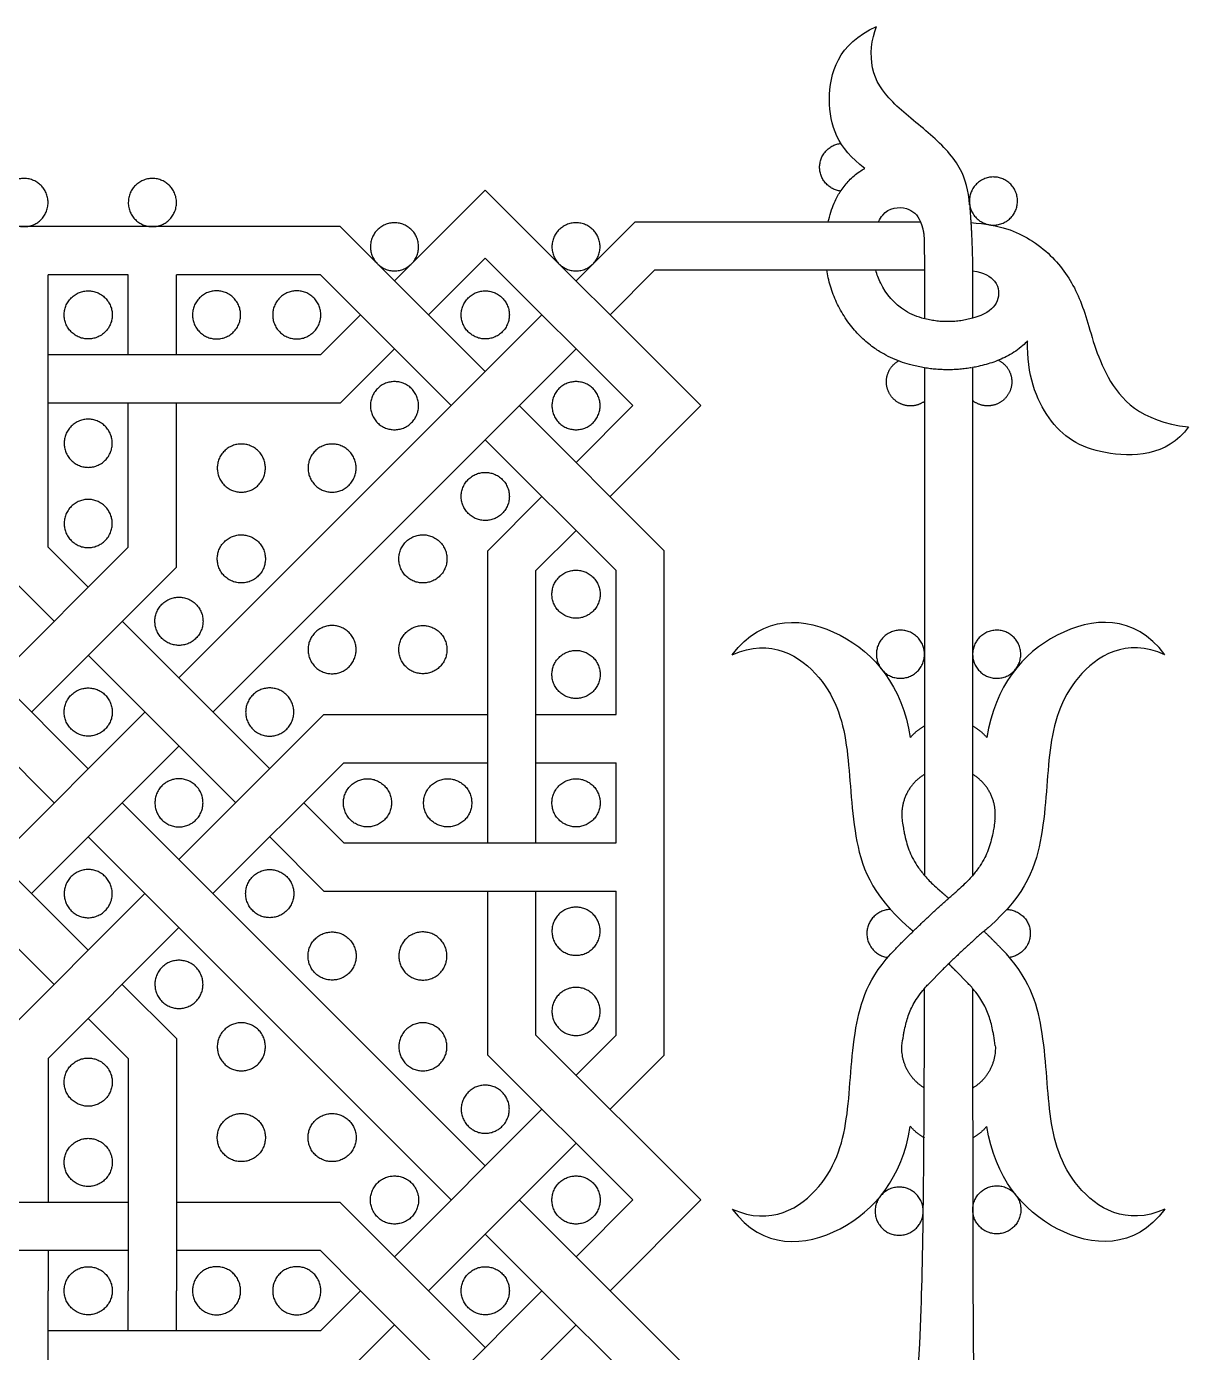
# Model space of a CAD drawing. Header units: millimetres. Extents: x -117 to 119, y -123 to 112.
# Drawn here: x -65.37 to -46.24, y 40.17 to 61.99 of the extents above; entities that cross this region are included whole.
import ezdxf

# ---------------------------------------------------------------- set-up
doc = ezdxf.new("R2010")
doc.units = ezdxf.units.MM
doc.header["$MEASUREMENT"] = 0
doc.layers.add('Layer 03', color=5, linetype='Continuous')

msp = doc.modelspace()

# ---------------------------------------------------------------- linework, layer by layer
at = {"layer": 'Layer 03'}
for p, q in [((-54.271, 55.754), (-57.82, 59.302)), ((-55.354, 58.779), (-56.325, 57.808)), ((-55.354, 58.779), (-50.656, 58.779)), ((-50.656, 58.779), (-50.643, 58.747)), ((-60.206, 58.7), (-68.506, 58.7)), ((-60.206, 58.7), (-57.82, 56.314)), ((-50.595, 58.487), (-50.591, 57.987)), ((-55.392, 55.754), (-57.82, 58.182)), ((-65.016, 53.426), (-65.016, 57.908)), ((-63.696, 57.908), (-65.016, 57.908)), ((-63.696, 56.588), (-63.696, 57.908)), ((-62.903, 56.588), (-62.903, 57.908)), ((-60.534, 57.908), (-62.903, 57.908)), ((-60.534, 57.908), (-58.38, 55.754)), ((-55.026, 57.987), (-55.765, 57.248)), ((-55.026, 57.987), (-50.591, 57.987)), ((-49.796, 57.809), (-49.796, 57.193)), ((-56.886, 57.248), (-62.862, 51.272)), ((-60.534, 56.588), (-65.016, 56.588)), ((-56.325, 56.688), (-62.302, 50.711)), ((-50.588, 56.376), (-50.588, 48.022)), ((-49.796, 56.381), (-49.796, 48.022)), ((-64.356, 49.778), (-70.332, 55.754)), ((-60.206, 55.795), (-65.016, 55.795)), ((-63.696, 53.426), (-63.696, 55.795)), ((-62.903, 53.098), (-62.903, 55.795)), ((-57.259, 55.754), (-54.873, 53.367)), ((-55.392, 55.754), (-56.325, 54.82)), ((-64.916, 49.217), (-70.892, 55.194)), ((-57.82, 55.194), (-55.665, 53.039)), ((-56.886, 54.26), (-57.778, 53.367)), ((-63.696, 53.426), (-65.85, 51.272)), ((-64.356, 52.766), (-65.016, 53.426)), ((-57.778, 48.557), (-57.778, 53.367)), ((-54.873, 45.067), (-54.873, 53.367)), ((-64.916, 52.205), (-65.808, 53.098)), ((-62.903, 53.098), (-65.29, 50.711)), ((-56.986, 48.557), (-56.986, 53.039)), ((-55.665, 50.67), (-55.665, 53.039)), ((-61.368, 49.778), (-63.796, 52.205)), ((-61.928, 49.217), (-64.356, 51.645)), ((-63.422, 50.711), (-65.85, 48.284)), ((-60.475, 50.67), (-57.778, 50.67)), ((-56.986, 50.67), (-55.665, 50.67)), ((-62.862, 50.151), (-65.29, 47.723)), ((-60.147, 49.878), (-57.778, 49.878)), ((-56.986, 49.878), (-55.665, 49.878)), ((-55.665, 48.557), (-55.665, 49.878)), ((-57.82, 43.241), (-63.796, 49.217)), ((-60.147, 48.557), (-60.808, 49.217)), ((-58.38, 42.681), (-64.356, 48.657)), ((-60.475, 47.765), (-61.368, 48.657)), ((-60.147, 48.557), (-55.665, 48.557)), ((-60.475, 47.765), (-55.665, 47.765)), ((-57.778, 45.067), (-57.778, 47.765)), ((-56.986, 45.396), (-56.986, 47.765)), ((-55.665, 45.396), (-55.665, 47.765)), ((-50.497, 46.262), (-50.32, 46.442)), ((-49.888, 46.262), (-50.064, 46.442)), ((-55.665, 45.396), (-56.325, 44.735)), ((-54.873, 45.067), (-55.765, 44.175)), ((-56.886, 44.175), (-59.314, 41.747)), ((-56.325, 43.615), (-58.753, 41.187)), ((-63.696, 42.64), (-68.506, 42.64)), ((-60.206, 42.64), (-62.903, 42.64)), ((-58.753, 41.187), (-60.206, 42.64)), ((-55.765, 41.187), (-57.259, 42.681)), ((-55.392, 42.681), (-56.325, 41.747)), ((-54.271, 42.681), (-55.765, 41.187)), ((-56.886, 41.187), (-57.82, 42.121)), ((-63.696, 41.847), (-68.178, 41.847)), ((-60.534, 41.847), (-62.903, 41.847)), ((-59.874, 41.187), (-60.534, 41.847)), ((-56.886, 41.187), (-62.862, 35.211)), ((-59.874, 41.187), (-60.534, 40.527)), ((-58.38, 39.693), (-59.874, 41.187)), ((-57.82, 40.253), (-58.753, 41.187)), ((-55.392, 39.693), (-56.886, 41.187)), ((-54.271, 39.693), (-55.765, 41.187)), ((-56.325, 40.627), (-62.302, 34.651)), ((-59.314, 40.627), (-60.206, 39.734)), ((-60.534, 40.527), (-65.016, 40.527))]:
    msp.add_line(p, q, dxfattribs=at)
for points in [[(-57.82, 59.302), (-59.314, 57.808)], [(-57.82, 58.182), (-58.753, 57.248)], [(-59.874, 57.248), (-60.534, 56.588)], [(-59.314, 56.688), (-60.206, 55.795)], [(-54.271, 55.754), (-55.765, 54.26)], [(-56.325, 53.7), (-56.986, 53.039)], [(-62.862, 48.284), (-60.475, 50.67)], [(-60.147, 49.878), (-62.302, 47.723)], [(-64.356, 46.79), (-66.784, 49.217)], [(-64.916, 46.229), (-67.344, 48.657)], [(-65.808, 45.337), (-63.422, 47.723)], [(-62.862, 47.163), (-65.016, 45.009)], [(-62.903, 45.337), (-63.796, 46.229)], [(-63.696, 45.009), (-64.356, 45.669)], [(-56.986, 45.396), (-54.271, 42.681)], [(-62.903, 45.337), (-62.903, 41.187)], [(-65.016, 45.009), (-65.016, 42.64)], [(-63.696, 45.009), (-63.696, 41.187)], [(-57.778, 45.067), (-55.392, 42.681)], [(-65.016, 41.847), (-65.016, 41.187)], [(-65.016, 37.365), (-65.016, 41.187)], [(-63.696, 40.527), (-63.696, 41.187)], [(-62.903, 40.527), (-62.903, 41.187)]]:
    msp.add_lwpolyline(points, dxfattribs=at)
for points in [[(-51.573, 59.659), (-52.02, 59.995), (-52.283, 60.73), (-52.02, 61.712), (-51.377, 61.994)], [(-53.754, 51.653), (-53.25, 52.331), (-51.853, 52.216), (-50.959, 51.14), (-50.822, 50.292)], [(-46.631, 51.653), (-47.134, 52.331), (-48.532, 52.216), (-49.425, 51.14), (-49.563, 50.292)], [(-53.754, 42.532), (-53.25, 41.854), (-51.853, 41.968), (-50.959, 43.045), (-50.822, 43.893)], [(-46.631, 42.532), (-47.134, 41.854), (-48.532, 41.968), (-49.425, 43.045), (-49.563, 43.893)]]:
    msp.add_open_spline(points, degree=3, dxfattribs=at)
for points, knots in [([(-49.846, 59.059), (-49.865, 59.303), (-49.977, 59.714), (-50.456, 60.211), (-51.174, 60.758), (-51.512, 61.268), (-51.463, 61.787), (-51.377, 61.994)], [0.392438, 0.392438, 0.392438, 0.392438, 1.486024, 2.972049, 4.458073, 5.944097, 7.430121, 7.430121, 7.430121, 7.430121]), ([(-52.173, 58.779), (-52.17, 58.793), (-52.155, 58.859), (-52.122, 58.975), (-52.057, 59.136), (-51.981, 59.273), (-51.9, 59.383), (-51.828, 59.465), (-51.748, 59.54), (-51.661, 59.606), (-51.601, 59.643), (-51.573, 59.659)], [14.826598, 14.826598, 14.826598, 14.826598, 14.903372, 15.211879, 15.511943, 15.888661, 16.099732, 16.286893, 16.506992, 16.723074, 16.905371, 16.905371, 16.905371, 16.905371]), ([(-51.345, 58.779), (-51.326, 58.822), (-51.214, 59.01), (-50.874, 59.05), (-50.703, 58.898), (-50.656, 58.779)], [10.291609, 10.291609, 10.291609, 10.291609, 10.626228, 11.954507, 13.072403, 13.072403, 13.072403, 13.072403]), ([(-49.825, 58.767), (-49.333, 58.73), (-48.748, 58.487), (-48.223, 57.944), (-47.924, 57.291), (-47.681, 56.226), (-47.046, 55.498), (-46.243, 55.404)], [0.413621, 0.413621, 0.413621, 0.413621, 2.218092, 4.436184, 6.654275, 8.872367, 11.090459, 11.090459, 11.090459, 11.090459]), ([(-51.427, 56.71), (-51.497, 56.761), (-51.633, 56.874), (-51.818, 57.08), (-51.948, 57.279), (-52.037, 57.453), (-52.112, 57.628), (-52.166, 57.807), (-52.192, 57.944), (-52.198, 57.987)], [10.419061, 10.419061, 10.419061, 10.419061, 10.910556, 11.419835, 11.988317, 12.259007, 12.528506, 13.069403, 13.317696, 13.317696, 13.317696, 13.317696]), ([(-50.588, 57.185), (-50.701, 57.214), (-51.022, 57.341), (-51.277, 57.662), (-51.371, 57.913), (-51.39, 57.987)], [5.977139, 5.977139, 5.977139, 5.977139, 6.641393, 7.969671, 8.508485, 8.508485, 8.508485, 8.508485]), ([(-49.797, 57.975), (-49.606, 57.948), (-49.357, 57.794), (-49.351, 57.458), (-49.536, 57.28), (-49.747, 57.207), (-49.796, 57.193)], [0.307137, 0.307137, 0.307137, 0.307137, 1.328279, 2.656557, 3.984836, 4.351861, 4.351861, 4.351861, 4.351861]), ([(-48.891, 56.82), (-48.916, 56.793), (-48.979, 56.734), (-49.084, 56.652), (-49.204, 56.579), (-49.365, 56.5), (-49.532, 56.441), (-49.69, 56.402), (-49.765, 56.387), (-49.796, 56.381)], [5.251852, 5.251852, 5.251852, 5.251852, 5.46157, 5.741328, 6.007497, 6.26172, 6.756527, 7.008735, 7.188725, 7.188725, 7.188725, 7.188725]), ([(-46.243, 55.404), (-46.591, 54.915), (-47.768, 54.886), (-48.574, 55.407), (-48.911, 56.267), (-48.891, 56.82)], [0, 0, 0, 0, 2.864252, 5.728504, 8.425307, 8.425307, 8.425307, 8.425307]), ([(-50.588, 56.376), (-50.658, 56.388), (-50.779, 56.414), (-51.007, 56.482), (-51.222, 56.576), (-51.373, 56.672), (-51.427, 56.71)], [8.69588, 8.69588, 8.69588, 8.69588, 9.094101, 9.402335, 10.047246, 10.419061, 10.419061, 10.419061, 10.419061]), ([(-53.754, 51.653), (-53.113, 51.942), (-52.141, 51.329), (-51.811, 50.12), (-51.801, 48.736), (-51.485, 47.713), (-50.841, 47.162)], [0, 0, 0, 0, 3.063205, 6.126411, 9.189616, 12.020324, 12.020324, 12.020324, 12.020324]), ([(-46.631, 51.653), (-47.271, 51.942), (-48.244, 51.329), (-48.573, 50.12), (-48.584, 48.736), (-48.899, 47.713), (-49.543, 47.162)], [0, 0, 0, 0, 3.063205, 6.126411, 9.189616, 12.020324, 12.020324, 12.020324, 12.020324]), ([(-50.954, 48.914), (-50.948, 48.875), (-50.938, 48.81), (-50.917, 48.697), (-50.89, 48.577), (-50.847, 48.442), (-50.79, 48.311), (-50.71, 48.175), (-50.597, 48.027), (-50.471, 47.893), (-50.38, 47.81), (-50.343, 47.778)], [10.709099, 10.709099, 10.709099, 10.709099, 10.93151, 11.083792, 11.364654, 11.626175, 11.8882, 12.176979, 12.520173, 12.94213, 13.220681, 13.220681, 13.220681, 13.220681]), ([(-49.431, 48.914), (-49.436, 48.875), (-49.447, 48.81), (-49.468, 48.697), (-49.495, 48.577), (-49.537, 48.442), (-49.595, 48.311), (-49.675, 48.175), (-49.787, 48.027), (-49.914, 47.893), (-50.005, 47.81), (-50.042, 47.778)], [10.709089, 10.709089, 10.709089, 10.709089, 10.93151, 11.083792, 11.364654, 11.626175, 11.8882, 12.176979, 12.520173, 12.94213, 13.220681, 13.220681, 13.220681, 13.220681]), ([(-53.754, 42.532), (-53.113, 42.242), (-52.141, 42.856), (-51.811, 44.065), (-51.801, 45.393), (-51.522, 46.348), (-51.063, 46.817)], [0, 0, 0, 0, 3.063205, 6.126411, 9.189616, 11.662818, 11.662818, 11.662818, 11.662818]), ([(-46.631, 42.532), (-47.271, 42.242), (-48.244, 42.856), (-48.573, 44.065), (-48.583, 45.393), (-48.862, 46.348), (-49.322, 46.817)], [0, 0, 0, 0, 3.063205, 6.126411, 9.189616, 11.662818, 11.662818, 11.662818, 11.662818]), ([(-50.961, 45.219), (-50.953, 45.278), (-50.941, 45.354), (-50.92, 45.471), (-50.898, 45.572), (-50.866, 45.686), (-50.825, 45.795), (-50.773, 45.903), (-50.704, 46.017), (-50.612, 46.139), (-50.538, 46.22), (-50.497, 46.262)], [10.610876, 10.610876, 10.610876, 10.610876, 10.920941, 11.049026, 11.287858, 11.510098, 11.725844, 11.949313, 12.196641, 12.482806, 12.82057, 12.82057, 12.82057, 12.82057]), ([(-47.603, 27.78), (-47.837, 29.85), (-48.64, 31.348), (-50.044, 33.25), (-50.712, 35.391), (-50.926, 37.732), (-50.614, 39.84), (-50.591, 43.914), (-50.589, 46.162)], [0, 0, 0, 0, 6.801744, 13.603488, 20.405231, 27.206975, 34.008719, 39.249605, 39.249605, 39.249605, 39.249605]), ([(-49.423, 45.219), (-49.432, 45.278), (-49.443, 45.354), (-49.465, 45.471), (-49.486, 45.572), (-49.519, 45.686), (-49.559, 45.795), (-49.612, 45.903), (-49.681, 46.017), (-49.773, 46.139), (-49.846, 46.22), (-49.888, 46.262)], [10.610876, 10.610876, 10.610876, 10.610876, 10.920941, 11.049026, 11.287858, 11.510098, 11.725844, 11.949313, 12.196641, 12.482806, 12.82057, 12.82057, 12.82057, 12.82057]), ([(-49.796, 46.163), (-49.796, 40.304), (-49.787, 39.074), (-49.579, 38.17), (-49.276, 37.641), (-49.153, 37.504)], [0.732575, 0.732575, 0.732575, 0.732575, 7.387414, 14.774827, 18.129846, 18.129846, 18.129846, 18.129846])]:
    msp.add_open_spline(points, degree=3, knots=knots, dxfattribs=at)
for points, weights, knots in [([(-51.97, 59.285), (-52.317, 59.33), (-52.315, 59.68), (-52.313, 60.031), (-51.965, 60.071)], [1, 0.748994148284, 1, 0.748994148284, 1], [1.274217, 1.274217, 1.274217, 2.360597, 2.360597, 3.446978, 3.446978, 3.446978]), ([(-65.132, 58.816), (-65.412, 58.536), (-65.692, 58.816), (-65.973, 59.097), (-65.692, 59.377), (-65.412, 59.657), (-65.132, 59.377), (-64.852, 59.097), (-65.132, 58.816)], [1, 0.707106781187, 1, 0.707106781187, 1, 0.707106781187, 1, 0.707106781187, 1], [0, 0, 0, 1.178097, 1.178097, 2.356194, 2.356194, 3.534292, 3.534292, 4.712389, 4.712389, 4.712389]), ([(-63.019, 58.816), (-63.299, 58.536), (-63.58, 58.816), (-63.86, 59.097), (-63.58, 59.377), (-63.299, 59.657), (-63.019, 59.377), (-62.739, 59.097), (-63.019, 58.816)], [1, 0.707106781187, 1, 0.707106781187, 1, 0.707106781187, 1, 0.707106781187, 1], [0, 0, 0, 1.178097, 1.178097, 2.356194, 2.356194, 3.534292, 3.534292, 4.712389, 4.712389, 4.712389]), ([(-49.52, 58.731), (-49.91, 58.797), (-49.844, 59.187), (-49.778, 59.578), (-49.387, 59.512), (-48.997, 59.446), (-49.063, 59.055), (-49.129, 58.665), (-49.52, 58.731)], [1, 0.707106781187, 1, 0.707106781187, 1, 0.707106781187, 1, 0.707106781187, 1], [0, 0, 0, 1.178097, 1.178097, 2.356194, 2.356194, 3.534292, 3.534292, 4.712389, 4.712389, 4.712389]), ([(-59.033, 58.088), (-59.314, 57.808), (-59.594, 58.088), (-59.874, 58.368), (-59.594, 58.648), (-59.314, 58.929), (-59.033, 58.648), (-58.753, 58.368), (-59.033, 58.088)], [1, 0.707106781187, 1, 0.707106781187, 1, 0.707106781187, 1, 0.707106781187, 1], [0, 0, 0, 1.178097, 1.178097, 2.356194, 2.356194, 3.534292, 3.534292, 4.712389, 4.712389, 4.712389]), ([(-56.045, 58.088), (-56.325, 57.808), (-56.606, 58.088), (-56.886, 58.368), (-56.606, 58.648), (-56.325, 58.929), (-56.045, 58.648), (-55.765, 58.368), (-56.045, 58.088)], [1, 0.707106781187, 1, 0.707106781187, 1, 0.707106781187, 1, 0.707106781187, 1], [0, 0, 0, 1.178097, 1.178097, 2.356194, 2.356194, 3.534292, 3.534292, 4.712389, 4.712389, 4.712389]), ([(-63.96, 57.248), (-63.96, 57.644), (-64.356, 57.644), (-64.752, 57.644), (-64.752, 57.248), (-64.752, 56.852), (-64.356, 56.852), (-63.96, 56.852), (-63.96, 57.248)], [1, 0.707106781187, 1, 0.707106781187, 1, 0.707106781187, 1, 0.707106781187, 1], [0, 0, 0, 1.178097, 1.178097, 2.356194, 2.356194, 3.534292, 3.534292, 4.712389, 4.712389, 4.712389]), ([(-62.639, 57.248), (-62.639, 57.644), (-62.243, 57.644), (-61.847, 57.644), (-61.847, 57.248), (-61.847, 56.852), (-62.243, 56.852), (-62.639, 56.852), (-62.639, 57.248)], [1, 0.707106781187, 1, 0.707106781187, 1, 0.707106781187, 1, 0.707106781187, 1], [0, 0, 0, 1.178097, 1.178097, 2.356194, 2.356194, 3.534292, 3.534292, 4.712389, 4.712389, 4.712389]), ([(-61.319, 57.248), (-61.319, 57.644), (-60.922, 57.644), (-60.526, 57.644), (-60.526, 57.248), (-60.526, 56.852), (-60.922, 56.852), (-61.319, 56.852), (-61.319, 57.248)], [1, 0.707106781187, 1, 0.707106781187, 1, 0.707106781187, 1, 0.707106781187, 1], [0, 0, 0, 1.178097, 1.178097, 2.356194, 2.356194, 3.534292, 3.534292, 4.712389, 4.712389, 4.712389]), ([(-57.423, 57.248), (-57.423, 57.644), (-57.82, 57.644), (-58.216, 57.644), (-58.216, 57.248), (-58.216, 56.852), (-57.82, 56.852), (-57.423, 56.852), (-57.423, 57.248)], [1, 0.707106781187, 1, 0.707106781187, 1, 0.707106781187, 1, 0.707106781187, 1], [0, 0, 0, 1.178097, 1.178097, 2.356194, 2.356194, 3.534292, 3.534292, 4.712389, 4.712389, 4.712389]), ([(-50.588, 55.825), (-50.727, 55.725), (-50.894, 55.757), (-51.061, 55.789), (-51.153, 55.933), (-51.245, 56.076), (-51.204, 56.241), (-51.164, 56.407), (-51.016, 56.491)], [1, 0.918709117923, 1, 0.918709117923, 1, 0.918709117923, 1, 0.918709117923, 1], [0.71058, 0.71058, 0.71058, 1.319575, 1.319575, 1.928571, 1.928571, 2.537566, 2.537566, 3.146562, 3.146562, 3.146562]), ([(-49.372, 56.502), (-49.213, 56.423), (-49.166, 56.253), (-49.118, 56.082), (-49.214, 55.933), (-49.309, 55.784), (-49.484, 55.756), (-49.658, 55.727), (-49.796, 55.838)], [1, 0.913059296115, 1, 0.913059296115, 1, 0.913059296115, 1, 0.913059296115, 1], [3.879024, 3.879024, 3.879024, 4.509133, 4.509133, 5.139242, 5.139242, 5.769351, 5.769351, 6.39946, 6.39946, 6.39946]), ([(-59.314, 55.358), (-59.71, 55.358), (-59.71, 55.754), (-59.71, 56.15), (-59.314, 56.15), (-58.917, 56.15), (-58.917, 55.754), (-58.917, 55.358), (-59.314, 55.358)], [1, 0.707106781187, 1, 0.707106781187, 1, 0.707106781187, 1, 0.707106781187, 1], [0, 0, 0, 1.178097, 1.178097, 2.356194, 2.356194, 3.534292, 3.534292, 4.712389, 4.712389, 4.712389]), ([(-56.722, 55.754), (-56.722, 56.15), (-56.325, 56.15), (-55.929, 56.15), (-55.929, 55.754), (-55.929, 55.358), (-56.325, 55.358), (-56.722, 55.358), (-56.722, 55.754)], [1, 0.707106781187, 1, 0.707106781187, 1, 0.707106781187, 1, 0.707106781187, 1], [0, 0, 0, 1.178097, 1.178097, 2.356194, 2.356194, 3.534292, 3.534292, 4.712389, 4.712389, 4.712389]), ([(-64.356, 55.531), (-63.96, 55.531), (-63.96, 55.135), (-63.96, 54.739), (-64.356, 54.739), (-64.752, 54.739), (-64.752, 55.135), (-64.752, 55.531), (-64.356, 55.531)], [1, 0.707106781187, 1, 0.707106781187, 1, 0.707106781187, 1, 0.707106781187, 1], [0, 0, 0, 1.178097, 1.178097, 2.356194, 2.356194, 3.534292, 3.534292, 4.712389, 4.712389, 4.712389]), ([(-61.439, 54.727), (-61.439, 54.33), (-61.835, 54.33), (-62.231, 54.33), (-62.231, 54.727), (-62.231, 55.123), (-61.835, 55.123), (-61.439, 55.123), (-61.439, 54.727)], [1, 0.707106781187, 1, 0.707106781187, 1, 0.707106781187, 1, 0.707106781187, 1], [0, 0, 0, 1.178097, 1.178097, 2.356194, 2.356194, 3.534292, 3.534292, 4.712389, 4.712389, 4.712389]), ([(-60.341, 54.33), (-60.737, 54.33), (-60.737, 54.727), (-60.737, 55.123), (-60.341, 55.123), (-59.945, 55.123), (-59.945, 54.727), (-59.945, 54.33), (-60.341, 54.33)], [1, 0.707106781187, 1, 0.707106781187, 1, 0.707106781187, 1, 0.707106781187, 1], [0, 0, 0, 1.178097, 1.178097, 2.356194, 2.356194, 3.534292, 3.534292, 4.712389, 4.712389, 4.712389]), ([(-58.216, 54.26), (-58.216, 53.864), (-57.82, 53.864), (-57.423, 53.864), (-57.423, 54.26), (-57.423, 54.656), (-57.82, 54.656), (-58.216, 54.656), (-58.216, 54.26)], [1, 0.707106781187, 1, 0.707106781187, 1, 0.707106781187, 1, 0.707106781187, 1], [0, 0, 0, 1.178097, 1.178097, 2.356194, 2.356194, 3.534292, 3.534292, 4.712389, 4.712389, 4.712389]), ([(-64.356, 54.211), (-63.96, 54.211), (-63.96, 53.814), (-63.96, 53.418), (-64.356, 53.418), (-64.752, 53.418), (-64.752, 53.814), (-64.752, 54.211), (-64.356, 54.211)], [1, 0.707106781187, 1, 0.707106781187, 1, 0.707106781187, 1, 0.707106781187, 1], [0, 0, 0, 1.178097, 1.178097, 2.356194, 2.356194, 3.534292, 3.534292, 4.712389, 4.712389, 4.712389]), ([(-61.439, 53.233), (-61.439, 53.629), (-61.835, 53.629), (-62.231, 53.629), (-62.231, 53.233), (-62.231, 52.836), (-61.835, 52.836), (-61.439, 52.836), (-61.439, 53.233)], [1, 0.707106781187, 1, 0.707106781187, 1, 0.707106781187, 1, 0.707106781187, 1], [0, 0, 0, 1.178097, 1.178097, 2.356194, 2.356194, 3.534292, 3.534292, 4.712389, 4.712389, 4.712389]), ([(-59.243, 53.233), (-59.243, 52.836), (-58.847, 52.836), (-58.45, 52.836), (-58.45, 53.233), (-58.45, 53.629), (-58.847, 53.629), (-59.243, 53.629), (-59.243, 53.233)], [1, 0.707106781187, 1, 0.707106781187, 1, 0.707106781187, 1, 0.707106781187, 1], [0, 0, 0, 1.178097, 1.178097, 2.356194, 2.356194, 3.534292, 3.534292, 4.712389, 4.712389, 4.712389]), ([(-56.325, 52.255), (-55.929, 52.255), (-55.929, 52.651), (-55.929, 53.047), (-56.325, 53.047), (-56.722, 53.047), (-56.722, 52.651), (-56.722, 52.255), (-56.325, 52.255)], [1, 0.707106781187, 1, 0.707106781187, 1, 0.707106781187, 1, 0.707106781187, 1], [0, 0, 0, 1.178097, 1.178097, 2.356194, 2.356194, 3.534292, 3.534292, 4.712389, 4.712389, 4.712389]), ([(-62.466, 52.205), (-62.466, 52.602), (-62.862, 52.602), (-63.258, 52.602), (-63.258, 52.205), (-63.258, 51.809), (-62.862, 51.809), (-62.466, 51.809), (-62.466, 52.205)], [1, 0.707106781187, 1, 0.707106781187, 1, 0.707106781187, 1, 0.707106781187, 1], [0, 0, 0, 1.178097, 1.178097, 2.356194, 2.356194, 3.534292, 3.534292, 4.712389, 4.712389, 4.712389]), ([(-60.341, 52.135), (-59.945, 52.135), (-59.945, 51.739), (-59.945, 51.342), (-60.341, 51.342), (-60.737, 51.342), (-60.737, 51.739), (-60.737, 52.135), (-60.341, 52.135)], [1, 0.707106781187, 1, 0.707106781187, 1, 0.707106781187, 1, 0.707106781187, 1], [0, 0, 0, 1.178097, 1.178097, 2.356194, 2.356194, 3.534292, 3.534292, 4.712389, 4.712389, 4.712389]), ([(-58.847, 52.135), (-59.243, 52.135), (-59.243, 51.739), (-59.243, 51.342), (-58.847, 51.342), (-58.45, 51.342), (-58.45, 51.739), (-58.45, 52.135), (-58.847, 52.135)], [1, 0.707106781187, 1, 0.707106781187, 1, 0.707106781187, 1, 0.707106781187, 1], [0, 0, 0, 1.178097, 1.178097, 2.356194, 2.356194, 3.534292, 3.534292, 4.712389, 4.712389, 4.712389]), ([(-50.588, 51.663), (-50.588, 51.267), (-50.985, 51.267), (-51.381, 51.267), (-51.381, 51.663), (-51.381, 52.059), (-50.985, 52.059), (-50.588, 52.059), (-50.588, 51.663)], [1, 0.707106781187, 1, 0.707106781187, 1, 0.707106781187, 1, 0.707106781187, 1], [0, 0, 0, 1.178097, 1.178097, 2.356194, 2.356194, 3.534292, 3.534292, 4.712389, 4.712389, 4.712389]), ([(-49.09, 51.416), (-49.336, 51.106), (-49.646, 51.353), (-49.957, 51.599), (-49.71, 51.909), (-49.464, 52.219), (-49.154, 51.973), (-48.843, 51.727), (-49.09, 51.416)], [1, 0.707106781187, 1, 0.707106781187, 1, 0.707106781187, 1, 0.707106781187, 1], [0, 0, 0, 1.178097, 1.178097, 2.356194, 2.356194, 3.534292, 3.534292, 4.712389, 4.712389, 4.712389]), ([(-56.325, 50.934), (-55.929, 50.934), (-55.929, 51.33), (-55.929, 51.726), (-56.325, 51.726), (-56.722, 51.726), (-56.722, 51.33), (-56.722, 50.934), (-56.325, 50.934)], [1, 0.707106781187, 1, 0.707106781187, 1, 0.707106781187, 1, 0.707106781187, 1], [0, 0, 0, 1.178097, 1.178097, 2.356194, 2.356194, 3.534292, 3.534292, 4.712389, 4.712389, 4.712389]), ([(-63.96, 50.711), (-63.96, 51.108), (-64.356, 51.108), (-64.752, 51.108), (-64.752, 50.711), (-64.752, 50.315), (-64.356, 50.315), (-63.96, 50.315), (-63.96, 50.711)], [1, 0.707106781187, 1, 0.707106781187, 1, 0.707106781187, 1, 0.707106781187, 1], [0, 0, 0, 1.178097, 1.178097, 2.356194, 2.356194, 3.534292, 3.534292, 4.712389, 4.712389, 4.712389]), ([(-61.368, 51.108), (-60.972, 51.108), (-60.972, 50.711), (-60.972, 50.315), (-61.368, 50.315), (-61.764, 50.315), (-61.764, 50.711), (-61.764, 51.108), (-61.368, 51.108)], [1, 0.707106781187, 1, 0.707106781187, 1, 0.707106781187, 1, 0.707106781187, 1], [0, 0, 0, 1.178097, 1.178097, 2.356194, 2.356194, 3.534292, 3.534292, 4.712389, 4.712389, 4.712389]), ([(-63.258, 49.217), (-63.258, 49.614), (-62.862, 49.614), (-62.466, 49.614), (-62.466, 49.217), (-62.466, 48.821), (-62.862, 48.821), (-63.258, 48.821), (-63.258, 49.217)], [1, 0.707106781187, 1, 0.707106781187, 1, 0.707106781187, 1, 0.707106781187, 1], [0, 0, 0, 1.178097, 1.178097, 2.356194, 2.356194, 3.534292, 3.534292, 4.712389, 4.712389, 4.712389]), ([(-59.363, 49.217), (-59.363, 49.614), (-59.759, 49.614), (-60.155, 49.614), (-60.155, 49.217), (-60.155, 48.821), (-59.759, 48.821), (-59.363, 48.821), (-59.363, 49.217)], [1, 0.707106781187, 1, 0.707106781187, 1, 0.707106781187, 1, 0.707106781187, 1], [0, 0, 0, 1.178097, 1.178097, 2.356194, 2.356194, 3.534292, 3.534292, 4.712389, 4.712389, 4.712389]), ([(-58.042, 49.217), (-58.042, 49.614), (-58.438, 49.614), (-58.835, 49.614), (-58.835, 49.217), (-58.835, 48.821), (-58.438, 48.821), (-58.042, 48.821), (-58.042, 49.217)], [1, 0.707106781187, 1, 0.707106781187, 1, 0.707106781187, 1, 0.707106781187, 1], [0, 0, 0, 1.178097, 1.178097, 2.356194, 2.356194, 3.534292, 3.534292, 4.712389, 4.712389, 4.712389]), ([(-55.929, 49.217), (-55.929, 49.614), (-56.325, 49.614), (-56.722, 49.614), (-56.722, 49.217), (-56.722, 48.821), (-56.325, 48.821), (-55.929, 48.821), (-55.929, 49.217)], [1, 0.707106781187, 1, 0.707106781187, 1, 0.707106781187, 1, 0.707106781187, 1], [0, 0, 0, 1.178097, 1.178097, 2.356194, 2.356194, 3.534292, 3.534292, 4.712389, 4.712389, 4.712389]), ([(-63.96, 47.723), (-63.96, 47.327), (-64.356, 47.327), (-64.752, 47.327), (-64.752, 47.723), (-64.752, 48.12), (-64.356, 48.12), (-63.96, 48.12), (-63.96, 47.723)], [1, 0.707106781187, 1, 0.707106781187, 1, 0.707106781187, 1, 0.707106781187, 1], [0, 0, 0, 1.178097, 1.178097, 2.356194, 2.356194, 3.534292, 3.534292, 4.712389, 4.712389, 4.712389]), ([(-61.368, 47.327), (-60.972, 47.327), (-60.972, 47.723), (-60.972, 48.12), (-61.368, 48.12), (-61.764, 48.12), (-61.764, 47.723), (-61.764, 47.327), (-61.368, 47.327)], [1, 0.707106781187, 1, 0.707106781187, 1, 0.707106781187, 1, 0.707106781187, 1], [0, 0, 0, 1.178097, 1.178097, 2.356194, 2.356194, 3.534292, 3.534292, 4.712389, 4.712389, 4.712389]), ([(-56.325, 47.501), (-55.929, 47.501), (-55.929, 47.105), (-55.929, 46.708), (-56.325, 46.708), (-56.722, 46.708), (-56.722, 47.105), (-56.722, 47.501), (-56.325, 47.501)], [1, 0.707106781187, 1, 0.707106781187, 1, 0.707106781187, 1, 0.707106781187, 1], [0, 0, 0, 1.178097, 1.178097, 2.356194, 2.356194, 3.534292, 3.534292, 4.712389, 4.712389, 4.712389]), ([(-51.151, 47.462), (-51.517, 47.453), (-51.537, 47.088), (-51.557, 46.722), (-51.194, 46.674)], [1, 0.734400051664, 1, 0.734400051664, 1], [3.049427, 3.049427, 3.049427, 4.168448, 4.168448, 5.287469, 5.287469, 5.287469]), ([(-49.233, 47.462), (-48.867, 47.453), (-48.847, 47.088), (-48.828, 46.722), (-49.191, 46.674)], [1, 0.734400051664, 1, 0.734400051664, 1], [3.049427, 3.049427, 3.049427, 4.168448, 4.168448, 5.287469, 5.287469, 5.287469]), ([(-60.341, 46.3), (-59.945, 46.3), (-59.945, 46.696), (-59.945, 47.092), (-60.341, 47.092), (-60.737, 47.092), (-60.737, 46.696), (-60.737, 46.3), (-60.341, 46.3)], [1, 0.707106781187, 1, 0.707106781187, 1, 0.707106781187, 1, 0.707106781187, 1], [0, 0, 0, 1.178097, 1.178097, 2.356194, 2.356194, 3.534292, 3.534292, 4.712389, 4.712389, 4.712389]), ([(-58.847, 46.3), (-59.243, 46.3), (-59.243, 46.696), (-59.243, 47.092), (-58.847, 47.092), (-58.45, 47.092), (-58.45, 46.696), (-58.45, 46.3), (-58.847, 46.3)], [1, 0.707106781187, 1, 0.707106781187, 1, 0.707106781187, 1, 0.707106781187, 1], [0, 0, 0, 1.178097, 1.178097, 2.356194, 2.356194, 3.534292, 3.534292, 4.712389, 4.712389, 4.712389]), ([(-62.466, 46.229), (-62.466, 45.833), (-62.862, 45.833), (-63.258, 45.833), (-63.258, 46.229), (-63.258, 46.626), (-62.862, 46.626), (-62.466, 46.626), (-62.466, 46.229)], [1, 0.707106781187, 1, 0.707106781187, 1, 0.707106781187, 1, 0.707106781187, 1], [0, 0, 0, 1.178097, 1.178097, 2.356194, 2.356194, 3.534292, 3.534292, 4.712389, 4.712389, 4.712389]), ([(-56.325, 46.18), (-55.929, 46.18), (-55.929, 45.784), (-55.929, 45.388), (-56.325, 45.388), (-56.722, 45.388), (-56.722, 45.784), (-56.722, 46.18), (-56.325, 46.18)], [1, 0.707106781187, 1, 0.707106781187, 1, 0.707106781187, 1, 0.707106781187, 1], [0, 0, 0, 1.178097, 1.178097, 2.356194, 2.356194, 3.534292, 3.534292, 4.712389, 4.712389, 4.712389]), ([(-61.439, 45.202), (-61.439, 44.806), (-61.835, 44.806), (-62.231, 44.806), (-62.231, 45.202), (-62.231, 45.598), (-61.835, 45.598), (-61.439, 45.598), (-61.439, 45.202)], [1, 0.707106781187, 1, 0.707106781187, 1, 0.707106781187, 1, 0.707106781187, 1], [0, 0, 0, 1.178097, 1.178097, 2.356194, 2.356194, 3.534292, 3.534292, 4.712389, 4.712389, 4.712389]), ([(-59.243, 45.202), (-59.243, 45.598), (-58.847, 45.598), (-58.45, 45.598), (-58.45, 45.202), (-58.45, 44.806), (-58.847, 44.806), (-59.243, 44.806), (-59.243, 45.202)], [1, 0.707106781187, 1, 0.707106781187, 1, 0.707106781187, 1, 0.707106781187, 1], [0, 0, 0, 1.178097, 1.178097, 2.356194, 2.356194, 3.534292, 3.534292, 4.712389, 4.712389, 4.712389]), ([(-64.356, 44.224), (-63.96, 44.224), (-63.96, 44.62), (-63.96, 45.017), (-64.356, 45.017), (-64.752, 45.017), (-64.752, 44.62), (-64.752, 44.224), (-64.356, 44.224)], [1, 0.707106781187, 1, 0.707106781187, 1, 0.707106781187, 1, 0.707106781187, 1], [0, 0, 0, 1.178097, 1.178097, 2.356194, 2.356194, 3.534292, 3.534292, 4.712389, 4.712389, 4.712389]), ([(-58.216, 44.175), (-58.216, 44.571), (-57.82, 44.571), (-57.423, 44.571), (-57.423, 44.175), (-57.423, 43.779), (-57.82, 43.779), (-58.216, 43.779), (-58.216, 44.175)], [1, 0.707106781187, 1, 0.707106781187, 1, 0.707106781187, 1, 0.707106781187, 1], [0, 0, 0, 1.178097, 1.178097, 2.356194, 2.356194, 3.534292, 3.534292, 4.712389, 4.712389, 4.712389]), ([(-61.439, 43.708), (-61.439, 44.104), (-61.835, 44.104), (-62.231, 44.104), (-62.231, 43.708), (-62.231, 43.312), (-61.835, 43.312), (-61.439, 43.312), (-61.439, 43.708)], [1, 0.707106781187, 1, 0.707106781187, 1, 0.707106781187, 1, 0.707106781187, 1], [0, 0, 0, 1.178097, 1.178097, 2.356194, 2.356194, 3.534292, 3.534292, 4.712389, 4.712389, 4.712389]), ([(-60.341, 44.104), (-60.737, 44.104), (-60.737, 43.708), (-60.737, 43.312), (-60.341, 43.312), (-59.945, 43.312), (-59.945, 43.708), (-59.945, 44.104), (-60.341, 44.104)], [1, 0.707106781187, 1, 0.707106781187, 1, 0.707106781187, 1, 0.707106781187, 1], [0, 0, 0, 1.178097, 1.178097, 2.356194, 2.356194, 3.534292, 3.534292, 4.712389, 4.712389, 4.712389]), ([(-64.356, 42.904), (-63.96, 42.904), (-63.96, 43.3), (-63.96, 43.696), (-64.356, 43.696), (-64.752, 43.696), (-64.752, 43.3), (-64.752, 42.904), (-64.356, 42.904)], [1, 0.707106781187, 1, 0.707106781187, 1, 0.707106781187, 1, 0.707106781187, 1], [0, 0, 0, 1.178097, 1.178097, 2.356194, 2.356194, 3.534292, 3.534292, 4.712389, 4.712389, 4.712389]), ([(-59.314, 43.077), (-59.71, 43.077), (-59.71, 42.681), (-59.71, 42.285), (-59.314, 42.285), (-58.917, 42.285), (-58.917, 42.681), (-58.917, 43.077), (-59.314, 43.077)], [1, 0.707106781187, 1, 0.707106781187, 1, 0.707106781187, 1, 0.707106781187, 1], [0, 0, 0, 1.178097, 1.178097, 2.356194, 2.356194, 3.534292, 3.534292, 4.712389, 4.712389, 4.712389]), ([(-55.929, 42.681), (-55.929, 43.077), (-56.325, 43.077), (-56.722, 43.077), (-56.722, 42.681), (-56.722, 42.285), (-56.325, 42.285), (-55.929, 42.285), (-55.929, 42.681)], [1, 0.707106781187, 1, 0.707106781187, 1, 0.707106781187, 1, 0.707106781187, 1], [0, 0, 0, 1.178097, 1.178097, 2.356194, 2.356194, 3.534292, 3.534292, 4.712389, 4.712389, 4.712389]), ([(-51.312, 42.747), (-51.061, 43.054), (-50.755, 42.803), (-50.448, 42.553), (-50.698, 42.246), (-50.949, 41.939), (-51.256, 42.189), (-51.563, 42.44), (-51.312, 42.747)], [1, 0.707106781187, 1, 0.707106781187, 1, 0.707106781187, 1, 0.707106781187, 1], [0, 0, 0, 1.178097, 1.178097, 2.356194, 2.356194, 3.534292, 3.534292, 4.712389, 4.712389, 4.712389]), ([(-49.088, 42.766), (-49.335, 43.076), (-49.645, 42.829), (-49.955, 42.583), (-49.708, 42.273), (-49.461, 41.963), (-49.152, 42.21), (-48.842, 42.456), (-49.088, 42.766)], [1, 0.707106781187, 1, 0.707106781187, 1, 0.707106781187, 1, 0.707106781187, 1], [0, 0, 0, 1.178097, 1.178097, 2.356194, 2.356194, 3.534292, 3.534292, 4.712389, 4.712389, 4.712389]), ([(-63.96, 41.187), (-63.96, 41.583), (-64.356, 41.583), (-64.752, 41.583), (-64.752, 41.187), (-64.752, 40.791), (-64.356, 40.791), (-63.96, 40.791), (-63.96, 41.187)], [1, 0.707106781187, 1, 0.707106781187, 1, 0.707106781187, 1, 0.707106781187, 1], [0, 0, 0, 1.178097, 1.178097, 2.356194, 2.356194, 3.534292, 3.534292, 4.712389, 4.712389, 4.712389]), ([(-62.639, 41.187), (-62.639, 41.583), (-62.243, 41.583), (-61.847, 41.583), (-61.847, 41.187), (-61.847, 40.791), (-62.243, 40.791), (-62.639, 40.791), (-62.639, 41.187)], [1, 0.707106781187, 1, 0.707106781187, 1, 0.707106781187, 1, 0.707106781187, 1], [0, 0, 0, 1.178097, 1.178097, 2.356194, 2.356194, 3.534292, 3.534292, 4.712389, 4.712389, 4.712389]), ([(-61.319, 41.187), (-61.319, 41.583), (-60.922, 41.583), (-60.526, 41.583), (-60.526, 41.187), (-60.526, 40.791), (-60.922, 40.791), (-61.319, 40.791), (-61.319, 41.187)], [1, 0.707106781187, 1, 0.707106781187, 1, 0.707106781187, 1, 0.707106781187, 1], [0, 0, 0, 1.178097, 1.178097, 2.356194, 2.356194, 3.534292, 3.534292, 4.712389, 4.712389, 4.712389]), ([(-57.423, 41.187), (-57.423, 41.583), (-57.82, 41.583), (-58.216, 41.583), (-58.216, 41.187), (-58.216, 40.791), (-57.82, 40.791), (-57.423, 40.791), (-57.423, 41.187)], [1, 0.707106781187, 1, 0.707106781187, 1, 0.707106781187, 1, 0.707106781187, 1], [0, 0, 0, 1.178097, 1.178097, 2.356194, 2.356194, 3.534292, 3.534292, 4.712389, 4.712389, 4.712389])]:
    msp.add_rational_spline(points, weights, degree=2, knots=knots, dxfattribs=at)
for points, weights in [([(-49.846, 59.059), (-49.796, 58.435), (-49.796, 57.809)], [1, 0.999212174186, 1]), ([(-50.643, 58.747), (-50.596, 58.621), (-50.595, 58.487)], [1, 0.984964386926, 1]), ([(-50.591, 57.987), (-50.589, 57.586), (-50.588, 57.185)], [1, 0.999998129897, 1]), ([(-49.796, 57.193), (-50.185, 57.084), (-50.577, 57.182)], [1, 0.966583650613, 1]), ([(-49.813, 56.378), (-50.2, 56.312), (-50.588, 56.376)], [1, 0.986272282803, 1]), ([(-50.588, 50.482), (-50.723, 50.408), (-50.822, 50.292)], [1, 0.983288489102, 1]), ([(-49.563, 50.292), (-49.662, 50.408), (-49.796, 50.482)], [1, 0.983288489102, 1]), ([(-50.588, 49.686), (-51.029, 49.422), (-50.954, 48.914)], [1, 0.831980154441, 1]), ([(-49.431, 48.914), (-49.356, 49.422), (-49.796, 49.686)], [1, 0.831981061, 1]), ([(-51.063, 46.817), (-50.571, 47.318), (-50.042, 47.778)], [1, 0.999198762251, 1]), ([(-50.192, 47.646), (-50.267, 47.712), (-50.343, 47.778)], [1, 0.999983648041, 1]), ([(-50.841, 47.162), (-50.808, 47.133), (-50.774, 47.104)], [1, 0.999994779662, 1]), ([(-49.543, 47.162), (-49.946, 46.817), (-50.32, 46.442)], [1, 0.99924900521, 1]), ([(-49.322, 46.817), (-49.464, 46.962), (-49.61, 47.104)], [1, 0.999932568741, 1]), ([(-50.192, 46.569), (-50.128, 46.506), (-50.064, 46.442)], [1, 0.999978365821, 1]), ([(-50.588, 44.522), (-50.983, 44.759), (-50.961, 45.219)], [1, 0.858060160715, 1]), ([(-49.423, 45.219), (-49.401, 44.759), (-49.796, 44.522)], [1, 0.858060160717, 1]), ([(-50.588, 43.703), (-50.723, 43.776), (-50.822, 43.893)], [1, 0.983288489103, 1]), ([(-49.563, 43.893), (-49.662, 43.776), (-49.796, 43.703)], [1, 0.983288489103, 1])]:
    msp.add_rational_spline(points, weights, degree=2, dxfattribs=at)

doc.saveas('drawing.dxf')
